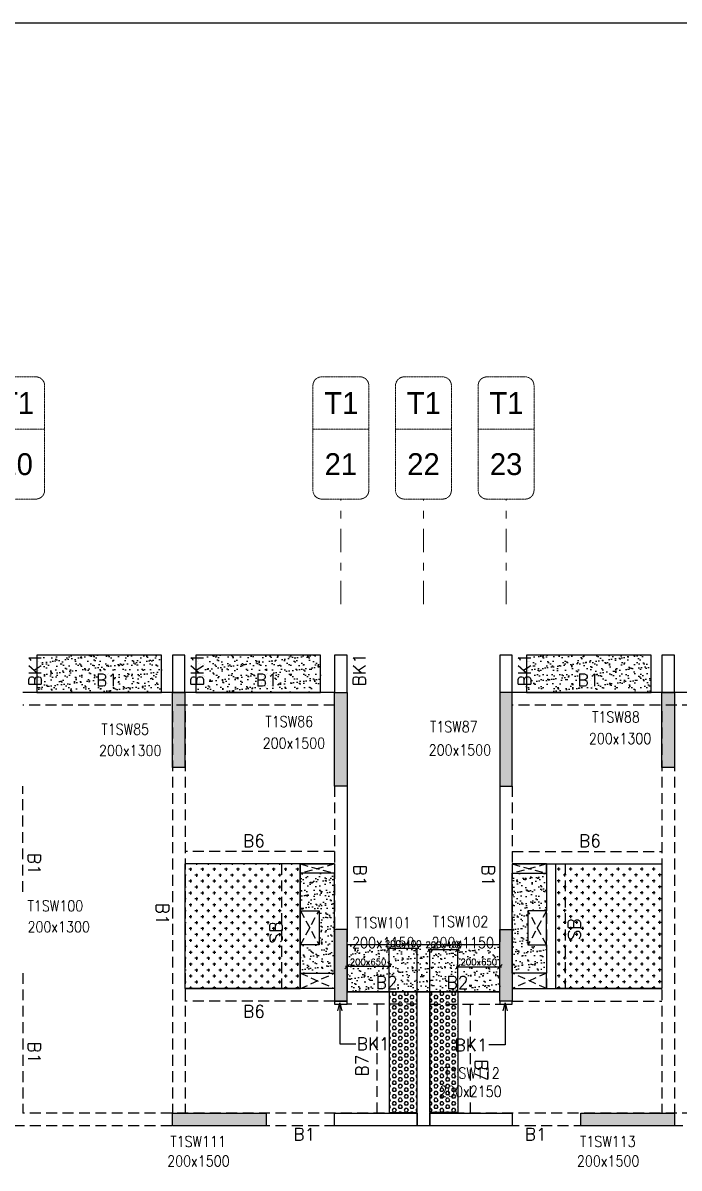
# Model space of a CAD drawing. Header units: millimetres. Extents: x 1078357 to 2594950, y -5122486 to -4636555.
# Drawn here: x 1870656 to 1881181, y -4655367 to -4636994 of the extents above; entities that cross this region are included whole.
import ezdxf
from ezdxf.enums import TextEntityAlignment as Align

# ---------------------------------------------------------------- set-up
doc = ezdxf.new("R2010")
doc.units = ezdxf.units.MM
doc.header["$PDMODE"] = 35
for name, pattern in [('CONTINOUS', [0]), ('DGN STYLE 7', [8.34, 3.75, -1.67, 1.25, -1.67]), ('HIDDEN', [0.375, 0.25, -0.125]), ('New Retail block$0$CONTINOUS', [0])]:
    doc.linetypes.add(name, pattern=pattern)
doc.layers.get('0').update_dxf_attribs({"lineweight": 0})
doc.layers.get('Defpoints').update_dxf_attribs({"lineweight": 0})
for name, color, linetype, lineweight in [('A-_ANOTDIMA_D-', 6, 'Continuous', 13), ('Boundary', 40, 'Continuous', 30), ('COL. NO.', 30, 'Continuous', 25), ('COL. SIZE', 7, 'Continuous', 25), ('DIM', 9, 'Continuous', 25), ('GRID LINE', 8, 'Continuous', 0), ('GRID NO', 8, 'DGN STYLE 7', 13), ('HATCH', 8, 'Continuous', 30)]:
    doc.layers.add(name, color=color, linetype=linetype, lineweight=lineweight)
for name, color, linetype in [('B-200x325', 201, 'HIDDEN'), ('DROP SLAB', 8, 'Continuous'), ('NON STR. RCC WALL', 6, 'Continuous'), ('S-BEAM', 3, 'HIDDEN'), ('S-BEAM NO.', 6, 'Continuous'), ('S-COLUMN', 1, 'Continuous'), ('S-CUTOUT', 8, 'HIDDEN'), ('S-SLAB-PROJECTION', 54, 'New Retail block$0$CONTINOUS'), ('SLAB FOLD', 8, 'Continuous')]:
    doc.layers.add(name, color=color, linetype=linetype)
doc.styles.add('Roman', font='romans')
doc.styles.add('ROMANS', font='romans.shx', dxfattribs={"width": 0.85})
doc.styles.get("Standard").update_dxf_attribs({"font": 'Adani Regular.ttf', "height": 500})
doc.dimstyles.new('HARESH', dxfattribs={"dimtxt": 150, "dimasz": 75, "dimexe": 0, "dimexo": 0, "dimgap": 25, "dimtad": 1, "dimdec": 0, "dimdsep": 46, "dimtxsty": 'Roman', "dimblk": 'OBLIQUE', "dimcen": 225, "dimdle": 25, "dimclrd": 2, "dimclre": 2, "dimclrt": 7, "dimadec": 8, "dimazin": 1, "dimtfac": 1, "dimtdec": 0, "dimtmove": 0, "dimatfit": 0, "dimfxl": 1, "dimlwd": -1, "dimlwe": -1, "dimarcsym": 0})
pattern_1 = [(180.03079016, (-1451735.6, 9389968.63), (-95.1987999, -95.3011726), [47.625, -142.875]), (270.03079016, (-1451759.43, 9389992.43), (95.3011726, -95.1987999), [47.625, -142.875])]
pattern_2 = [(180, (1815381.29, -4465732.775), (-7e-15, -54.992613), [31.75, -63.5]), (300, (1815381.29, -4465732.775), (47.625, 27.496307), [31.75, -63.5]), (240, (1815349.54, -4465732.775), (47.625, -27.496307), [31.75, -63.5])]

# ---------------------------------------------------------------- blocks, each defined once
blk = doc.blocks.new('_Oblique')
at = {"color": 0, "linetype": 'ByBlock', "lineweight": -2}
blk.add_line((-0.5, -0.5), (0.5, 0.5), dxfattribs=at)
blk = doc.blocks.new('*D1327')
at = {"layer": 'Defpoints', "color": 0, "ltscale": 700, "transparency": 16777216}
for p in [(1876531, -4651842), (1876531, -4652537, 0), (1876981, -4652537, 0)]:
    blk.add_point(p, dxfattribs=at)
at = {"layer": 'DIM', "color": 2, "ltscale": 700, "transparency": 16777216}
for p, q in [((1877006, -4651842), (1876506, -4651842)), ((1876531, -4652537), (1876531, -4651842)), ((1876981, -4652537), (1876981, -4651842))]:
    blk.add_line(p, q, dxfattribs=at)
at = {"layer": 'DIM', "color": 2, "ltscale": 700, "transparency": 16777216, "xscale": 75, "yscale": 75, "zscale": 75, "rotation": 180}
blk.add_blockref('_Oblique', (1876531, -4651842), dxfattribs=at)
at = {"layer": 'DIM', "color": 2, "ltscale": 700, "transparency": 16777216, "xscale": 75, "yscale": 75, "zscale": 75}
blk.add_blockref('_Oblique', (1876981, -4651842), dxfattribs=at)
at = {"layer": 'DIM', "color": 7, "ltscale": 700, "transparency": 16777216, "insert": (1876756, -4651767), "char_height": 150, "attachment_point": 5, "style": 'Roman'}
blk.add_mtext('{\\H0.666667x;200x400}', dxfattribs=at)
blk = doc.blocks.new('*D1328')
at = {"layer": 'Defpoints', "color": 0, "ltscale": 700, "transparency": 16777216}
for p in [(1875856, -4652135), (1875856, -4652537, 0), (1876531, -4652537, 0)]:
    blk.add_point(p, dxfattribs=at)
at = {"layer": 'DIM', "color": 2, "ltscale": 700, "transparency": 16777216}
for p, q in [((1876556, -4652135), (1875831, -4652135)), ((1875856, -4652537), (1875856, -4652135)), ((1876531, -4652537), (1876531, -4652135))]:
    blk.add_line(p, q, dxfattribs=at)
at = {"layer": 'DIM', "color": 2, "ltscale": 700, "transparency": 16777216, "xscale": 75, "yscale": 75, "zscale": 75, "rotation": 180}
blk.add_blockref('_Oblique', (1875856, -4652135), dxfattribs=at)
at = {"layer": 'DIM', "color": 2, "ltscale": 700, "transparency": 16777216, "xscale": 75, "yscale": 75, "zscale": 75}
blk.add_blockref('_Oblique', (1876531, -4652135), dxfattribs=at)
at = {"layer": 'DIM', "color": 7, "ltscale": 700, "transparency": 16777216, "insert": (1876193, -4652060), "char_height": 150, "attachment_point": 5, "style": 'Roman'}
blk.add_mtext('{\\H0.666667x;200x650}', dxfattribs=at)
blk = doc.blocks.new('*D1329')
at = {"layer": 'Defpoints', "color": 0, "ltscale": 700, "transparency": 16777216}
for p in [(1877631, -4651860), (1877181, -4652537, 0), (1877631, -4652537, 0)]:
    blk.add_point(p, dxfattribs=at)
at = {"layer": 'DIM', "color": 2, "ltscale": 700, "transparency": 16777216}
for p, q in [((1877156, -4651860), (1877656, -4651860)), ((1877181, -4652537), (1877181, -4651860)), ((1877631, -4652537), (1877631, -4651860))]:
    blk.add_line(p, q, dxfattribs=at)
at = {"layer": 'DIM', "color": 2, "ltscale": 700, "transparency": 16777216, "xscale": 75, "yscale": 75, "zscale": 75, "rotation": 180}
blk.add_blockref('_Oblique', (1877181, -4651860), dxfattribs=at)
at = {"layer": 'DIM', "color": 2, "ltscale": 700, "transparency": 16777216, "xscale": 75, "yscale": 75, "zscale": 75}
blk.add_blockref('_Oblique', (1877631, -4651860), dxfattribs=at)
at = {"layer": 'DIM', "color": 7, "ltscale": 700, "transparency": 16777216, "insert": (1877406, -4651785), "char_height": 150, "attachment_point": 5, "style": 'Roman'}
blk.add_mtext('{\\H0.666667x;200x400}', dxfattribs=at)
blk = doc.blocks.new('*D1330')
at = {"layer": 'Defpoints', "color": 0, "ltscale": 700, "transparency": 16777216}
for p in [(1878306, -4652137), (1877631, -4652537, 0), (1878306, -4652537, 0)]:
    blk.add_point(p, dxfattribs=at)
at = {"layer": 'DIM', "color": 2, "ltscale": 700, "transparency": 16777216}
for p, q in [((1877606, -4652137), (1878331, -4652137)), ((1877631, -4652537), (1877631, -4652137)), ((1878306, -4652537), (1878306, -4652137))]:
    blk.add_line(p, q, dxfattribs=at)
at = {"layer": 'DIM', "color": 2, "ltscale": 700, "transparency": 16777216, "xscale": 75, "yscale": 75, "zscale": 75, "rotation": 180}
blk.add_blockref('_Oblique', (1877631, -4652137), dxfattribs=at)
at = {"layer": 'DIM', "color": 2, "ltscale": 700, "transparency": 16777216, "xscale": 75, "yscale": 75, "zscale": 75}
blk.add_blockref('_Oblique', (1878306, -4652137), dxfattribs=at)
at = {"layer": 'DIM', "color": 7, "ltscale": 700, "transparency": 16777216, "insert": (1877969, -4652062), "char_height": 150, "attachment_point": 5, "style": 'Roman'}
blk.add_mtext('{\\H0.666667x;200x650}', dxfattribs=at)
blk = doc.blocks.new('G$CD63B60BD')
at = {"layer": 'COL. NO.', "linetype": 'Continuous', "style": 'ROMANS', "width": 0.85}
for s, p in [('T1SW86', (61839, 15347, -320)), ('T1SW87', (64479, 15264, -320)), ('T1SW88', (67080, 15420, -320)), ('T1SW85', (59208, 15224, -320)), ('T1SW100', (58025, 12391, -320)), ('T1SW102', (64523, 12138, -320)), ('T1SW101', (63279, 12120, -320)), ('T1SW112', (64706, 9707, -320)), ('T1SW111', (60314, 8609, -320)), ('T1SW113', (66886, 8609, -320))]:
    blk.add_text(s, height=175, dxfattribs=at).set_placement(p)
at = {"layer": 'COL. SIZE', "linetype": 'Continuous', "style": 'ROMANS', "width": 0.85}
for s, p in [('200x1500', (61797, 15001, -320)), ('200x1300', (67028, 15074, -320)), ('200x1300', (59171, 14883, -320)), ('200x1500', (64459, 14890, -320)), ('200x1300', (58024, 12054, -320)), ('200x1150', (63230, 11799, -320)), ('200x1150', (64505, 11799, -320)), ('200x2150', (64628, 9413, -320)), ('200x1500', (60265, 8296, -320)), ('200x1500', (66837, 8296, -320))]:
    blk.add_text(s, height=175, dxfattribs=at).set_placement(p)
blk = doc.blocks.new('Tower grid nomenclature-ex')
at = {"layer": 'GRID NO'}
blk.add_lwpolyline([(-1250, -600), (1750, -600, 0.414214), (2000, -350), (2000, 750, 0.414214), (1750, 1000), (-1250, 1000, 0.414214), (-1500, 750), (-1500, -350, 0.414214)], format="xyb", close=True, dxfattribs=at)
blk.add_lwpolyline([(0, 1000), (0, -600)], dxfattribs=at)
at = {"layer": 'GRID NO', "flags": 8}
for p in [(-1235, 400), (1788, 400)]:
    blk.add_attdef('GRID', text='', height=625, dxfattribs=at).set_placement(p, align=Align.MIDDLE_CENTER)

msp = doc.modelspace()

# ---------------------------------------------------------------- hatches: boundary and pattern name
at = {"layer": 'DROP SLAB'}
h = msp.add_hatch(dxfattribs=at)
h.set_pattern_fill('CROSS', color=8, scale=15, angle=0.03079)
h.set_pattern_definition(pattern_1)
h.paths.add_polyline_path([(1875105.8, -4650488), (1873256.1, -4650488.1), (1873256.1, -4652488), (1875105.8, -4652487.8)])
h = msp.add_hatch(dxfattribs=at)
h.set_pattern_fill('CROSS', color=8, scale=15, angle=179.96921)
h.set_pattern_definition(pattern_1)
h.paths.add_polyline_path([(1879206.1, -4650488.1), (1880906.1, -4650488.1), (1880906.1, -4652487.9), (1879206.1, -4652487.9)])
at = {"layer": 'HATCH'}
h = msp.add_hatch(dxfattribs=at)
h.set_pattern_fill('AR-SAND', color=8, scale=3, angle=179.97015)
h.set_pattern_definition([(37.4701541, (-1072277.19, 9339832.47), (-4.7236114, 146.8264517), [0, -115.824, 0, -129.54, 0, -123.825]), (7.4701541, (-1072277.2, 9339832.47), (134.9689868, 214.9772528), [0, -62.484, 0, -104.394, 0, -40.005]), (327.4701541, (-1072370.92, 9339832.52), (237.2979035, 0.3075449), [0, -38.1, 0, -137.16, 0, -179.07]), (317.4701541, (-1072370.92, 9339832.52), (229.1017424, 66.759465), [0, -19.05, 0, -89.916, 0, -102.87])])
h.paths.add_polyline_path([(1872881.4, -4647137.8), (1870881.4, -4647137.8), (1870881.4, -4647737.8), (1872881.4, -4647737.8)])
h = msp.add_hatch(dxfattribs=at)
h.set_pattern_fill('AR-SAND', color=8, scale=3, angle=179.97015)
h.set_pattern_definition([(37.4701541, (-1074827.19, 9339832.47), (-4.7236114, 146.8264517), [0, -115.824, 0, -129.54, 0, -123.825]), (7.4701541, (-1074827.2, 9339832.47), (134.9689868, 214.9772528), [0, -62.484, 0, -104.394, 0, -40.005]), (327.4701541, (-1074920.92, 9339832.52), (237.2979035, 0.3075449), [0, -38.1, 0, -137.16, 0, -179.07]), (317.4701541, (-1074920.92, 9339832.52), (229.1017424, 66.759465), [0, -19.05, 0, -89.916, 0, -102.87])])
h.paths.add_polyline_path([(1875431.4, -4647137.8), (1873431.4, -4647137.8), (1873431.4, -4647737.8), (1875431.4, -4647737.8)])
h = msp.add_hatch(dxfattribs=at)
h.set_pattern_fill('AR-SAND', color=8, scale=3, angle=179.97015)
h.set_pattern_definition([(37.4701541, (-1080127.19, 9339832.47), (-4.7236114, 146.8264517), [0, -115.824, 0, -129.54, 0, -123.825]), (7.4701541, (-1080127.2, 9339832.47), (134.9689868, 214.9772528), [0, -62.484, 0, -104.394, 0, -40.005]), (327.4701541, (-1080220.92, 9339832.52), (237.2979035, 0.3075449), [0, -38.1, 0, -137.16, 0, -179.07]), (317.4701541, (-1080220.92, 9339832.52), (229.1017424, 66.759465), [0, -19.05, 0, -89.916, 0, -102.87])])
h.paths.add_polyline_path([(1880731.4, -4647137.8), (1878731.4, -4647137.8), (1878731.4, -4647737.8), (1880731.4, -4647737.8)])
h = msp.add_hatch(dxfattribs=at)
h.set_pattern_fill('AR-SAND', color=8, scale=3, angle=0.02985)
h.set_pattern_definition([(37.47015413, (-3156377.47, 18707870.84), (-4.72361136, 146.8264517), [0, -115.824, 0, -129.54, 0, -123.825]), (7.4701541, (-3156377.47, 18707870.84), (134.9689868, 214.9772528), [0, -62.484, 0, -104.394, 0, -40.005]), (327.4701541, (-3156471.2, 18707870.89), (237.2979035, 0.3075449), [0, -38.1, 0, -137.16, 0, -179.07]), (317.4701541, (-3156471.2, 18707870.9), (229.1017424, 66.759465), [0, -19.05, 0, -89.916, 0, -102.87])])
h.paths.add_polyline_path([(1875655.5, -4650637.8), (1875105.5, -4650637.8), (1875105.5, -4651237.8), (1875405.5, -4651237.8), (1875405.5, -4651787.8), (1875105.5, -4651787.7), (1875105.5, -4652237.8), (1875655.5, -4652237.8)])
h = msp.add_hatch(dxfattribs=at)
h.set_pattern_fill('AR-SAND', color=8, scale=3, angle=179.97015)
h.set_pattern_definition([(37.47015413, (-3156376.7, 18707870.77), (-4.72361136, 146.8264517), [0, -115.824, 0, -129.54, 0, -123.825]), (7.4701541, (-3156376.7, 18707870.77), (134.9689868, 214.9772528), [0, -62.484, 0, -104.394, 0, -40.005]), (327.4701541, (-3156470.42, 18707870.82), (237.2979035, 0.3075449), [0, -38.1, 0, -137.16, 0, -179.07]), (317.4701541, (-3156470.42, 18707870.82), (229.1017424, 66.759465), [0, -19.05, 0, -89.916, 0, -102.87])])
h.paths.add_polyline_path([(1878506.3, -4650637.8), (1879056.3, -4650637.8), (1879056.3, -4651237.9), (1878756.3, -4651237.9), (1878756.3, -4651787.8), (1879056.3, -4651787.8), (1879056.3, -4652237.8), (1878506.3, -4652237.8)])
h = msp.add_hatch(dxfattribs=at)
h.set_pattern_fill('AR-SAND', color=8, scale=3, angle=179.97015)
h.set_pattern_definition([(37.4701541, (-2172051.81, 14023851.66), (-4.72361136, 146.8264517), [0, -115.824, 0, -129.54, 0, -123.825]), (7.4701541, (-2172051.81, 14023851.66), (134.9689868, 214.9772528), [0, -62.484, 0, -104.394, 0, -40.005]), (327.4701541, (-2172145.54, 14023851.71), (237.2979035, 0.3075449), [0, -38.1, 0, -137.16, 0, -179.07]), (317.4701541, (-2172145.54, 14023851.71), (229.1017424, 66.759465), [0, -19.05, 0, -89.916, 0, -102.87])])
h.paths.add_polyline_path([(1878306.4, -4651787.7), (1875856.4, -4651787.7), (1875856.4, -4652537.8), (1878306.4, -4652537.8)])
h = msp.add_hatch(dxfattribs=at)
h.set_pattern_fill('AR-SAND', color=8, scale=3, angle=179.97015)
h.set_pattern_definition([(37.4701541, (-2172051.9, 14023851.69), (-4.72361136, 146.8264517), [0, -115.824, 0, -129.54, 0, -123.825]), (7.4701541, (-2172051.9, 14023851.69), (134.9689868, 214.9772528), [0, -62.484, 0, -104.394, 0, -40.005]), (327.4701541, (-2172145.63, 14023851.74), (237.2979035, 0.3075449), [0, -38.1, 0, -137.16, 0, -179.07]), (317.4701541, (-2172145.63, 14023851.74), (229.1017424, 66.759465), [0, -19.05, 0, -89.916, 0, -102.87])])
h.paths.add_polyline_path([(1878306.3, -4651937.7), (1875856.3, -4651937.7), (1875856.4, -4652537.7), (1878306.4, -4652537.7)])
at = {"layer": 'HATCH', "ltscale": 1000}
h = msp.add_hatch(dxfattribs=at)
h.set_pattern_fill('HEX', color=8, scale=10, angle=180)
h.set_pattern_definition(pattern_2)
h.paths.add_polyline_path([(1876981.3, -4654477.2), (1876531.3, -4654477.2), (1876531.3, -4652537.8), (1876981.3, -4652537.8)])
h = msp.add_hatch(dxfattribs=at)
h.set_pattern_fill('HEX', color=8, scale=10, angle=180)
h.set_pattern_definition(pattern_2)
h.paths.add_polyline_path([(1877181.7, -4654477.2), (1877631.7, -4654477.2), (1877631.7, -4652537.8), (1877181.7, -4652537.8)])
at = {"layer": 'S-COLUMN', "lineweight": 25}
h = msp.add_hatch(color=1, dxfattribs=at)
h.dxf.hatch_style = 1
h.paths.add_polyline_path([(1873056.1, -4648937.8), (1873256.1, -4648937.8), (1873256.1, -4647737.8), (1873056.1, -4647737.8)])
at = {"layer": 'S-COLUMN', "lineweight": 25, "extrusion": (-1.00316e-06, 2.11765e-11, 1)}
h = msp.add_hatch(color=1, dxfattribs=at)
h.dxf.hatch_style = 1
h.paths.add_polyline_path([(1875656.1, -4647737.8), (1875856.1, -4647737.8), (1875856.1, -4649237.8), (1875656.1, -4649237.8)])
at = {"layer": 'S-COLUMN', "lineweight": 25, "extrusion": (1.00316e-06, 1.91639e-11, 1)}
h = msp.add_hatch(color=1, dxfattribs=at)
h.dxf.hatch_style = 1
h.paths.add_polyline_path([(1878506.1, -4647737.8), (1878306.1, -4647737.8), (1878306.1, -4649237.8), (1878506.1, -4649237.8)])
at = {"layer": 'S-COLUMN', "lineweight": 25}
h = msp.add_hatch(color=1, dxfattribs=at)
h.dxf.hatch_style = 1
h.paths.add_polyline_path([(1880906.1, -4648937.8), (1881106.1, -4648937.8), (1881106.1, -4647737.8), (1880906.1, -4647737.8)])
at = {"layer": 'S-COLUMN', "lineweight": 25, "extrusion": (-1.00316e-06, 2.11765e-11, 1)}
h = msp.add_hatch(color=1, dxfattribs=at)
h.dxf.hatch_style = 1
h.paths.add_polyline_path([(1875656.1, -4652687.8), (1875856.1, -4652687.8), (1875856.1, -4651537.8), (1875656.1, -4651537.8)])
at = {"layer": 'S-COLUMN', "lineweight": 25, "extrusion": (1.00316e-06, 1.91639e-11, 1)}
h = msp.add_hatch(color=1, dxfattribs=at)
h.dxf.hatch_style = 1
h.paths.add_polyline_path([(1878506.1, -4652687.8), (1878306.1, -4652687.8), (1878306.1, -4651537.8), (1878506.1, -4651537.8)])
at = {"layer": 'S-COLUMN', "lineweight": 25}
h = msp.add_hatch(color=1, dxfattribs=at)
h.dxf.hatch_style = 1
h.paths.add_polyline_path([(1873056.1, -4654487.8), (1874556.1, -4654487.8), (1874556.1, -4654687.8), (1873056.1, -4654687.8)])
h = msp.add_hatch(color=1, dxfattribs=at)
h.dxf.hatch_style = 1
h.paths.add_polyline_path([(1879606.1, -4654487.8), (1881106.1, -4654487.8), (1881106.1, -4654687.8), (1879606.1, -4654687.8)])

# ---------------------------------------------------------------- linework, layer by layer
at = {"layer": 'Boundary', "ltscale": 700, "elevation": 0}
msp.add_lwpolyline([(1803327.6, -4636994.1), (1908927.8, -4636994.1), (1908927.8, -4673747.9), (1803327.6, -4673747.9)], close=True, dxfattribs=at)
at = {"layer": 'DROP SLAB', "color": 3, "linetype": 'CONTINOUS', "ltscale": 500, "elevation": 0}
for points in [[(1875105.8, -4650488), (1873256.1, -4650488.1), (1873256.1, -4652488), (1875105.8, -4652487.8)], [(1875105.8, -4650488.1), (1875655.8, -4650488.1), (1875655.8, -4650637.9), (1875105.8, -4650637.9)], [(1879056.3, -4650488.1), (1878506.3, -4650488.1), (1878506.3, -4650637.8), (1879056.3, -4650637.8)], [(1879206.1, -4650488.1), (1880906.1, -4650488.1), (1880906.1, -4652487.9), (1879206.1, -4652487.9)], [(1875106.2, -4651237.8), (1875406.2, -4651237.8), (1875406.2, -4651787.8), (1875106.2, -4651787.8)], [(1879056.3, -4651237.8), (1878756.3, -4651237.8), (1878756.3, -4651787.8), (1879056.3, -4651787.8)], [(1875106.3, -4652237.8), (1875656.1, -4652237.8), (1875656.1, -4652487.9), (1875106.3, -4652487.9)], [(1879056.3, -4652237.8), (1878506.4, -4652237.8), (1878506.4, -4652487.9), (1879056.3, -4652487.9)]]:
    msp.add_lwpolyline(points, close=True, dxfattribs=at)
at = {"layer": 'GRID LINE', "linetype": 'DGN STYLE 7', "ltscale": 100, "elevation": 0}
for points in [[(1875756.3, -4646322.1), (1875756.3, -4644633.2)], [(1877081.3, -4646322.1), (1877081.3, -4644633.2)], [(1878406.3, -4646322.1), (1878406.3, -4644633.2)]]:
    msp.add_lwpolyline(points, dxfattribs=at)
at = {"layer": 'NON STR. RCC WALL', "elevation": 0}
for points in [[(1877181.1, -4654687.8), (1876981.1, -4654687.8), (1876981.1, -4652537.8), (1877181.1, -4652537.8)], [(1876981.1, -4654487.8), (1876981.1, -4654687.8), (1875656.1, -4654687.8), (1875656.1, -4654487.8)], [(1878506.1, -4654487.8), (1878506.1, -4654687.8), (1877181.1, -4654687.8), (1877181.1, -4654487.8)]]:
    msp.add_lwpolyline(points, close=True, dxfattribs=at)
at = {"layer": 'S-BEAM', "linetype": 'CONTINOUS', "ltscale": 700}
for p, q in [((1873256.1, -4647137.8, 0), (1873056.1, -4647137.8, 0)), ((1873056.1, -4647137.8, 0), (1873056.1, -4647737.8, 0)), ((1873256.1, -4647737.8, 0), (1873256.1, -4647137.8, 0)), ((1875856.1, -4647137.7, 0), (1875656.1, -4647137.7, 0)), ((1875656.1, -4647137.7, 0), (1875656.1, -4647737.7, 0)), ((1875856.1, -4647737.7, 0), (1875856.1, -4647137.7, 0)), ((1878506.1, -4647137.8, 0), (1878306.1, -4647137.8, 0)), ((1878306.1, -4647137.8, 0), (1878306.1, -4647737.8, 0)), ((1878506.1, -4647737.8, 0), (1878506.1, -4647137.8, 0)), ((1881106.1, -4647137.8, 0), (1880906.1, -4647137.8, 0)), ((1880906.1, -4647137.8, 0), (1880906.1, -4647737.8, 0)), ((1881106.1, -4647737.8, 0), (1881106.1, -4647137.8, 0)), ((1875656.4, -4647737.8, 0), (1870656.4, -4647737.8, 0)), ((1883506.4, -4647737.8, 0), (1878506.4, -4647737.8, 0)), ((1875856.4, -4649237.7, 0), (1875856.4, -4651737.8, 0)), ((1878306.4, -4649237.7, 0), (1878306.4, -4651737.8, 0)), ((1878306.4, -4652537.7, 0), (1875856.4, -4652537.7, 0))]:
    msp.add_line(p, q, dxfattribs=at)
at = {"layer": 'S-BEAM', "linetype": 'HIDDEN', "ltscale": 700}
for p, q in [((1875656.4, -4647937.8, 0), (1870656.4, -4647937.8, 0)), ((1873056.3, -4648037.8, 0), (1873056.3, -4654487.7, 0)), ((1873256.3, -4648037.8, 0), (1873256.3, -4654487.7, 0)), ((1883506.4, -4647937.8, 0), (1878506.4, -4647937.8, 0)), ((1880906.3, -4648037.8, 0), (1880906.3, -4654487.7, 0)), ((1881106.3, -4648037.8, 0), (1881106.3, -4654487.7, 0)), ((1870656.4, -4650937.7, 0), (1870656.4, -4649237.7, 0)), ((1875656.4, -4649237.7, 0), (1875656.4, -4651737.8, 0)), ((1878506.4, -4649237.7, 0), (1878506.4, -4651737.8, 0)), ((1874805.8, -4650488.2, 0), (1874805.8, -4652487.9, 0)), ((1879054.8, -4650488.3, 0), (1879054.8, -4652488.1, 0)), ((1879354.8, -4650488.3, 0), (1879354.8, -4652488.1, 0)), ((1870656.3, -4652237.8, 0), (1870656.3, -4654487.8, 0)), ((1876981.4, -4652737.7, 0), (1875856.4, -4652737.7, 0)), ((1877181.4, -4652737.7, 0), (1878306.4, -4652737.7, 0)), ((1876981.1, -4654487.7, 0), (1870656.3, -4654487.7, 0)), ((1883506.3, -4654487.7, 0), (1877181.1, -4654487.7, 0)), ((1876981.1, -4654687.7, 0), (1864781.1, -4654687.7, 0)), ((1889381.1, -4654687.7, 0), (1877181.1, -4654687.7, 0))]:
    msp.add_line(p, q, dxfattribs=at)
at = {"layer": 'S-BEAM', "ltscale": 700}
for p, q in [((1875656.1, -4650288.2, 0), (1873256.1, -4650288.1, 0)), ((1878506.1, -4650288.1, 0), (1880906.1, -4650288.1, 0)), ((1875655.9, -4652688, 0), (1873256.1, -4652687.9, 0)), ((1876331, -4652737.9, 0), (1876331, -4654487.9, 0)), ((1877831.2, -4652737.9, 0), (1877831.2, -4654487.9, 0)), ((1878506.2, -4652687.9, 0), (1880906.1, -4652687.9, 0))]:
    msp.add_line(p, q, dxfattribs=at)
at = {"layer": 'S-BEAM', "linetype": 'Continuous', "ltscale": 700}
for p, q in [((1875656.1, -4650488.2, 0), (1873256.1, -4650488.1, 0)), ((1878506.1, -4650488.1, 0), (1880906.1, -4650488.1, 0)), ((1875655.9, -4652488, 0), (1873256.1, -4652487.9, 0)), ((1878506.2, -4652487.9, 0), (1880906.1, -4652487.9, 0)), ((1876531, -4652737.9, 0), (1876531, -4654477.2, 0)), ((1877631.2, -4652737.9, 0), (1877631.2, -4654477.2, 0))]:
    msp.add_line(p, q, dxfattribs=at)
at = {"layer": 'S-BEAM', "linetype": 'ByBlock', "ltscale": 700}
msp.add_line((1875105.8, -4650488.2, 0), (1875105.8, -4652487.9, 0), dxfattribs=at)
at = {"layer": 'S-BEAM', "linetype": 'Continuous', "ltscale": 700, "elevation": 0}
for points in [[(1875856.4, -4652687.8), (1875656.4, -4652687.8), (1875656.4, -4652738), (1875856.4, -4652738)], [(1878506.4, -4652687.8), (1878306.4, -4652687.8), (1878306.4, -4652738), (1878506.4, -4652738)]]:
    msp.add_lwpolyline(points, close=True, dxfattribs=at)
at = {"layer": 'S-COLUMN', "color": 1, "lineweight": 25, "elevation": 0}
for points in [[(1873056.1, -4647737.8), (1873256.1, -4647737.8), (1873256.1, -4648937.8), (1873056.1, -4648937.8)], [(1880906.1, -4647737.8), (1881106.1, -4647737.8), (1881106.1, -4648937.8), (1880906.1, -4648937.8)], [(1873056.1, -4654487.8), (1874556.1, -4654487.8), (1874556.1, -4654687.8), (1873056.1, -4654687.8)], [(1879606.1, -4654487.8), (1881106.1, -4654487.8), (1881106.1, -4654687.8), (1879606.1, -4654687.8)]]:
    msp.add_lwpolyline(points, close=True, dxfattribs=at)
at = {"layer": 'S-COLUMN', "color": 1, "lineweight": 25, "extrusion": (-1.00316e-06, 2.11765e-11, 1), "elevation": -1.9}
for points in [[(1875656.1, -4647737.8), (1875856.1, -4647737.8), (1875856.1, -4649237.8), (1875656.1, -4649237.8)], [(1875656.1, -4652687.8), (1875856.1, -4652687.8), (1875856.1, -4651537.8), (1875656.1, -4651537.8)]]:
    msp.add_lwpolyline(points, close=True, dxfattribs=at)
at = {"layer": 'S-COLUMN', "color": 1, "lineweight": 25, "extrusion": (1.00316e-06, 1.91639e-11, 1), "elevation": 1.9}
for points in [[(1878506.1, -4647737.8), (1878306.1, -4647737.8), (1878306.1, -4649237.8), (1878506.1, -4649237.8)], [(1878506.1, -4652687.8), (1878306.1, -4652687.8), (1878306.1, -4651537.8), (1878506.1, -4651537.8)]]:
    msp.add_lwpolyline(points, close=True, dxfattribs=at)
at = {"layer": 'S-CUTOUT', "ltscale": 500}
for p, q in [((1875655.8, -4650487.9, 0), (1875105.8, -4650637.9, 0)), ((1875106.7, -4650488.1, 0), (1875655.8, -4650637.9, 0)), ((1878506.3, -4650487.8, 0), (1879056.3, -4650637.8, 0)), ((1879055.5, -4650488.1, 0), (1878506.3, -4650637.8, 0)), ((1875106.1, -4651237.8, 0), (1875406.2, -4651787.8, 0)), ((1875106.1, -4651787.8, 0), (1875406.2, -4651237.8, 0)), ((1879056.3, -4651237.8, 0), (1878756.3, -4651787.8, 0)), ((1879056.3, -4651787.8, 0), (1878756.3, -4651237.8, 0)), ((1875106.3, -4652237.8, 0), (1875656.1, -4652487.9, 0)), ((1875106.3, -4652487.9, 0), (1875656.3, -4652237.8, 0)), ((1879056.3, -4652487.9, 0), (1878506.3, -4652237.8, 0)), ((1879056.3, -4652237.8, 0), (1878506.4, -4652487.9, 0))]:
    msp.add_line(p, q, dxfattribs=at)
at = {"layer": 'S-SLAB-PROJECTION', "elevation": 0}
for points in [[(1872881.4, -4647137.8), (1870881.4, -4647137.8), (1870881.4, -4647737.8), (1872881.4, -4647737.8)], [(1875431.4, -4647137.8), (1873431.4, -4647137.8), (1873431.4, -4647737.8), (1875431.4, -4647737.8)], [(1880731.4, -4647137.8), (1878731.4, -4647137.8), (1878731.4, -4647737.8), (1880731.4, -4647737.8)], [(1878306.4, -4651787.7), (1875856.4, -4651787.7), (1875856.4, -4652537.8), (1878306.4, -4652537.8)]]:
    msp.add_lwpolyline(points, close=True, dxfattribs=at)
at = {"layer": 'SLAB FOLD', "color": 8, "ltscale": 1000, "elevation": 0}
for points in [[(1875655.5, -4650637.8), (1875105.5, -4650637.8), (1875105.5, -4651237.8), (1875405.5, -4651237.8), (1875405.5, -4651787.8), (1875105.5, -4651787.7), (1875105.5, -4652237.8), (1875655.5, -4652237.8), (1875655.5, -4650637.8)], [(1878506.3, -4650637.8), (1879056.3, -4650637.8), (1879056.3, -4651237.9), (1878756.3, -4651237.9), (1878756.3, -4651787.8), (1879056.3, -4651787.8), (1879056.3, -4652237.8), (1878506.3, -4652237.8), (1878506.3, -4650637.8)]]:
    msp.add_lwpolyline(points, dxfattribs=at)
for points in [[(1876531.1, -4654477.2), (1876981.2, -4654477.2), (1876981.2, -4652537.8), (1876531.1, -4652537.8)], [(1877631.5, -4654477.2), (1877181.3, -4654477.2), (1877181.3, -4652537.8), (1877631.5, -4652537.8)]]:
    msp.add_lwpolyline(points, close=True, dxfattribs=at)

# ---------------------------------------------------------------- block references
at = {"layer": 'A-_ANOTDIMA_D-', "color": 2, "ltscale": 700}
msp.add_blockref('G$CD63B60BD', (1812706.1, -4663637.8, 0), dxfattribs=at)
at = {"layer": 'GRID NO'}
ref = msp.add_blockref('Tower grid nomenclature-ex', (1870444.3, -4643513.2, 0), dxfattribs=dict(at, xscale=0.56, yscale=0.56, zscale=0.56, rotation=270))
ref.add_attrib('GRID', '20', dxfattribs={"height": 350}).set_placement((1870556.3, -4644073.2, 0), align=Align.MIDDLE_CENTER)
ref.add_attrib('GRID', 'T1', dxfattribs={"height": 350}).set_placement((1870562.2, -4643093.2, 0), align=Align.MIDDLE_CENTER)
ref = msp.add_blockref('Tower grid nomenclature-ex', (1875644.3, -4643513.2, 0), dxfattribs=dict(at, xscale=0.56, yscale=0.56, zscale=0.56, rotation=270))
ref.add_attrib('GRID', '21', dxfattribs={"height": 350}).set_placement((1875756.3, -4644073.2, 0), align=Align.MIDDLE_CENTER)
ref.add_attrib('GRID', 'T1', dxfattribs={"height": 350}).set_placement((1875762.2, -4643093.2, 0), align=Align.MIDDLE_CENTER)
ref = msp.add_blockref('Tower grid nomenclature-ex', (1876969.3, -4643513.2, 0), dxfattribs=dict(at, xscale=0.56, yscale=0.56, zscale=0.56, rotation=270))
ref.add_attrib('GRID', '22', dxfattribs={"height": 350}).set_placement((1877081.3, -4644073.2, 0), align=Align.MIDDLE_CENTER)
ref.add_attrib('GRID', 'T1', dxfattribs={"height": 350}).set_placement((1877087.2, -4643093.2, 0), align=Align.MIDDLE_CENTER)
ref = msp.add_blockref('Tower grid nomenclature-ex', (1878294.3, -4643513.2, 0), dxfattribs=dict(at, xscale=0.56, yscale=0.56, zscale=0.56, rotation=270))
ref.add_attrib('GRID', '23', dxfattribs={"height": 350}).set_placement((1878406.3, -4644073.2, 0), align=Align.MIDDLE_CENTER)
ref.add_attrib('GRID', 'T1', dxfattribs={"height": 350}).set_placement((1878412.2, -4643093.2, 0), align=Align.MIDDLE_CENTER)

# ---------------------------------------------------------------- texts
at = {"layer": 'B-200x325', "linetype": 'Continuous', "ltscale": 700, "style": 'ROMANS'}
for rotation, p in [(0.00055, (1874186.6, -4650216, -2.7)), (359.99866, (1879575.6, -4650216, -2.7)), (0.00055, (1874186.6, -4652953.2, -2.7))]:
    msp.add_text('B6', height=200, rotation=rotation, dxfattribs=at).set_placement(p)
at = {"layer": 'S-BEAM NO.', "linetype": 'CONTINOUS', "ltscale": 700, "style": 'ROMANS'}
for p in [(1870951.7, -4647637.4, 50), (1873551.7, -4647637.4, 50), (1876151.7, -4647637.4, 50), (1878801.7, -4647637.4, 50)]:
    msp.add_text('BK1', height=200, rotation=90, dxfattribs=at).set_placement(p)
at = {"layer": 'S-BEAM NO.', "linetype": 'HIDDEN', "ltscale": 500, "style": 'ROMANS'}
for rotation, p in [(359.99906, (1871828.5, -4647637.4, -2.7)), (359.99906, (1874388.5, -4647637.4, -2.7)), (359.99906, (1879550.9, -4647637.4, -2.7)), (269.99906, (1870739.5, -4650312.8, -2.7)), (269.99906, (1875962.8, -4650499.9, -2.7)), (269.99906, (1878020.3, -4650499.9, -2.7)), (269.99906, (1872794.3, -4651112.7, -2.7)), (269.99906, (1870739.5, -4653339.7, -2.7)), (359.99906, (1874993.4, -4654924.9, -2.7)), (359.99906, (1878704.6, -4654924.9, -2.7))]:
    msp.add_text('B1', height=200, rotation=rotation, dxfattribs=at).set_placement(p)
at = {"layer": 'S-BEAM NO.', "linetype": 'Continuous', "ltscale": 700, "style": 'ROMANS'}
for s, rotation, p in [('SB', 90.00094, (1874814.9, -4651762.2, -2.7)), ('SB', 90.00094, (1879599.5, -4651712.4, -2.7)), ('BK1', 359.99906, (1876009.5, -4653474.3, -2.7)), ('BK1', 0.00094, (1877577.5, -4653494, -2.7)), ('B7', 90.00094, (1876196.2, -4653897.3, -2.7)), ('B7', 269.99866, (1877910.1, -4653621.5, -2.7))]:
    msp.add_text(s, height=200, rotation=rotation, dxfattribs=at).set_placement(p)
at = {"layer": 'S-BEAM NO.', "linetype": 'Continuous', "ltscale": 500, "style": 'ROMANS'}
for p in [(1876314.2, -4652490.7, -2.7), (1877450.9, -4652490.7, -2.7)]:
    msp.add_text('B2', height=200, dxfattribs=at).set_placement(p)

# ---------------------------------------------------------------- dimensions: what is measured, and where the dimension line sits
at = {"layer": 'DIM', "ltscale": 700}
for base, p1, p2, picture, middle in [((1876530.8, -4651842.2, 0), (1876980.9, -4652537.3, 0), (1876530.8, -4652537.3, 0), '*D1327', (1876755.9, -4651842.2, 0)), ((1877631.1, -4651860.5, 0), (1877181, -4652537.3, 0), (1877631.1, -4652537.2, 0), '*D1329', (1877406, -4651860.5, 0))]:
    dim = msp.add_linear_dim(base=base, p1=p1, p2=p2, text='{\\H0.666667x;200x400}', dimstyle='HARESH', override={"dimtxsty": 'Roman'}, dxfattribs=at)
    dim.commit()
    dim.dimension.update_dxf_attribs({"geometry": picture, "text_midpoint": middle, "dimtype": 160})
for base, p1, p2, picture, middle in [((1875856.1, -4652135.2, 0), (1876530.8, -4652537.3, 0), (1875856.1, -4652537.2, 0), '*D1328', (1876193.5, -4652060.2, 0)), ((1878306, -4652137.2, 0), (1877631.1, -4652537.2, 0), (1878306, -4652537.2, 0), '*D1330', (1877968.5, -4652062.2, 0))]:
    dim = msp.add_linear_dim(base=base, p1=p1, p2=p2, text='{\\H0.666667x;200x650}', dimstyle='HARESH', override={"dimtxsty": 'Roman', "dimtmove": 1}, dxfattribs=at)
    dim.commit()
    dim.dimension.update_dxf_attribs({"geometry": picture, "text_midpoint": middle})

# ---------------------------------------------------------------- leaders
at = {"layer": 'S-BEAM NO.', "linetype": 'Continuous', "ltscale": 700}
for points in [[(1875739.9, -4652718.2, 0), (1875739.9, -4653372.1, 0), (1875998.8, -4653372.1, 0)], [(1878389.9, -4652718.2, 0), (1878389.9, -4653391.8, 0), (1878131.1, -4653391.8, 0)]]:
    msp.add_leader(points, dimstyle='HARESH', override={"dimasz": 125, "dimgap": 25, "dimtad": 0, "dimldrblk": 'Open30'}, dxfattribs=at)

doc.saveas('drawing.dxf')
